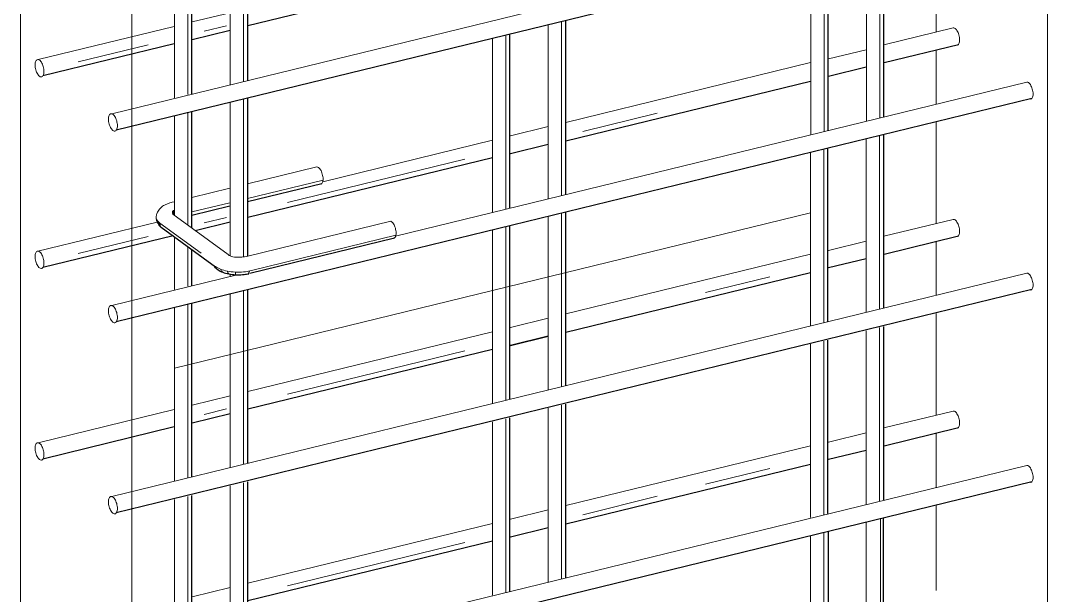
# Model space of a CAD drawing. Extents: x 166525 to 167198, y 178739 to 179747.
# Drawn here: x 166644.989 to 166648.232, y 179601.059 to 179602.874 of the extents above; entities that cross this region are included whole.
import ezdxf

# ---------------------------------------------------------------- set-up
doc = ezdxf.new("R2010")
doc.units = 0
doc.header["$MEASUREMENT"] = 0
doc.linetypes.add('HIDDEN', pattern=[9.525, 6.35, -3.175])
doc.layers.add('COLUMNS', color=1, linetype='CONTINUOUS')
doc.layers.add('WALLS', color=7, linetype='CONTINUOUS')
for name, color, linetype, lineweight in [('HBARS_BACK', 15, 'CONTINUOUS', 0), ('HBARS_FRNT', 3, 'CONTINUOUS', 0), ('UBARS', 1, 'CONTINUOUS', 0), ('VBARS', 6, 'CONTINUOUS', 0), ('WFRAME', 9, 'HIDDEN', 0)]:
    doc.layers.add(name, color=color, linetype=linetype, lineweight=lineweight)

msp = doc.modelspace()

# ---------------------------------------------------------------- linework, layer by layer
at = {"layer": 'COLUMNS'}
for p, q in [((166648.18289, 179603.23359), (166645.29112, 179602.52785)), ((166645.70509, 179603.23333), (166645.70509, 179602.68604)), ((166645.5295, 179602.64305), (166645.5295, 179603.19034)), ((166647.71457, 179603.11843), (166647.71457, 179602.56969)), ((166647.53899, 179602.52684), (166647.53899, 179603.07543)), ((166646.70983, 179602.87322), (166646.70983, 179602.32448)), ((166646.53424, 179602.28163), (166646.53424, 179602.83023)), ((166648.18289, 179602.62828), (166645.29112, 179601.92254)), ((166645.70533, 179602.62807), (166645.70533, 179602.12961)), ((166645.52974, 179602.2189), (166645.52974, 179602.58508)), ((166647.71409, 179602.51305), (166647.71409, 179601.96575)), ((166647.5385, 179601.92276), (166647.5385, 179602.47006)), ((166645.70581, 179602.30226), (166645.94058, 179602.35974)), ((166645.53023, 179602.25926), (166645.6493, 179602.28873)), ((166646.70983, 179602.26796), (166646.70983, 179601.72066)), ((166645.4326, 179602.22206), (166645.60461, 179602.09623)), ((166646.53424, 179601.67767), (166646.53424, 179602.22497)), ((166645.7133, 179602.07619), (166646.16978, 179602.18777)), ((166645.52974, 179602.03779), (166645.52974, 179602.14948)), ((166645.60159, 179602.09663), (166645.60751, 179602.09116)), ((166645.60751, 179602.09116), (166645.61307, 179602.08682)), ((166645.61307, 179602.08682), (166645.61597, 179602.08488)), ((166645.61597, 179602.08488), (166645.61935, 179602.08295)), ((166645.61935, 179602.08295), (166645.62321, 179602.08102)), ((166645.62321, 179602.08102), (166645.62732, 179602.07957)), ((166645.62732, 179602.07957), (166645.63167, 179602.07764)), ((166645.63167, 179602.07764), (166645.63625, 179602.07667)), ((166645.63625, 179602.07667), (166645.64109, 179602.07522)), ((166645.64109, 179602.07522), (166645.6464, 179602.07426)), ((166645.6464, 179602.07426), (166645.65147, 179602.07329)), ((166645.65147, 179602.07329), (166645.65703, 179602.07232)), ((166645.65703, 179602.07232), (166645.66258, 179602.07184)), ((166645.66258, 179602.07184), (166645.66814, 179602.07136)), ((166645.66814, 179602.07136), (166645.67393, 179602.07136)), ((166645.67393, 179602.07136), (166645.67973, 179602.07136)), ((166645.67973, 179602.07136), (166645.68432, 179602.07136)), ((166645.68432, 179602.07136), (166645.68939, 179602.07184)), ((166645.68939, 179602.07184), (166645.69446, 179602.07232)), ((166645.69446, 179602.07232), (166645.69929, 179602.07281)), ((166645.69929, 179602.07281), (166645.70195, 179602.07329)), ((166645.70195, 179602.07329), (166645.70726, 179602.07426)), ((166645.70726, 179602.07426), (166645.70992, 179602.07474)), ((166648.18289, 179602.02497), (166645.29112, 179601.31924)), ((166645.70533, 179602.02281), (166645.70533, 179601.47552)), ((166645.52974, 179601.43252), (166645.52974, 179601.97982)), ((166647.71385, 179601.90779), (166647.71385, 179601.36049)), ((166647.53826, 179601.3175), (166647.53826, 179601.8648)), ((166646.70959, 179601.6627), (166646.70959, 179601.1154)), ((166646.534, 179601.07241), (166646.534, 179601.61971)), ((166648.18289, 179601.4178), (166645.29112, 179600.71207)), ((166645.70509, 179601.41755), (166645.70509, 179600.87026)), ((166645.5295, 179600.82726), (166645.5295, 179601.37456)), ((166647.71409, 179600.75228), (166647.71409, 179601.30307)), ((166647.54019, 179600.70527), (166647.54019, 179601.26008))]:
    msp.add_line(p, q, dxfattribs=at)
at = {"layer": 'HBARS_BACK'}
for p, q in [((166645.53119, 179602.86984), (166645.65026, 179602.89882)), ((166645.04452, 179602.75101), (166645.47443, 179602.85583)), ((166645.63963, 179602.85774), (166645.56877, 179602.84045)), ((166647.93436, 179602.85117), (166647.71501, 179602.79781)), ((166647.93629, 179602.85117), (166647.93436, 179602.85117)), ((166647.93823, 179602.8502), (166647.93629, 179602.85117)), ((166647.94016, 179602.84924), (166647.93823, 179602.8502)), ((166647.94233, 179602.8473), (166647.94016, 179602.84924)), ((166647.94426, 179602.84537), (166647.94233, 179602.8473)), ((166647.9462, 179602.84247), (166647.94426, 179602.84537)), ((166647.94789, 179602.83958), (166647.9462, 179602.84247)), ((166647.94958, 179602.83619), (166647.94789, 179602.83958)), ((166647.95079, 179602.83281), (166647.94958, 179602.83619)), ((166647.95199, 179602.82895), (166647.95079, 179602.83281)), ((166647.95296, 179602.82508), (166647.95199, 179602.82895)), ((166647.95368, 179602.82074), (166647.95296, 179602.82508)), ((166647.95417, 179602.81687), (166647.95368, 179602.82074)), ((166645.39184, 179602.79727), (166645.17104, 179602.74338)), ((166647.94789, 179602.79658), (166647.94958, 179602.79755)), ((166647.94958, 179602.79755), (166647.95079, 179602.799)), ((166647.95079, 179602.799), (166647.95199, 179602.80141)), ((166647.95199, 179602.80141), (166647.95296, 179602.80383)), ((166647.95296, 179602.80383), (166647.95368, 179602.80673)), ((166647.95368, 179602.80673), (166647.95417, 179602.80963)), ((166647.95441, 179602.81349), (166647.95417, 179602.81687)), ((166647.95417, 179602.80963), (166647.95441, 179602.81349)), ((166647.65927, 179602.78209), (166647.54019, 179602.75311)), ((166645.0351, 179602.74086), (166645.03462, 179602.73748)), ((166645.03462, 179602.73748), (166645.03462, 179602.7341)), ((166645.03462, 179602.7341), (166645.03462, 179602.73024)), ((166645.03462, 179602.73024), (166645.0351, 179602.72637)), ((166645.03582, 179602.74376), (166645.0351, 179602.74086)), ((166645.0351, 179602.72637), (166645.03582, 179602.72251)), ((166645.03679, 179602.74618), (166645.03582, 179602.74376)), ((166645.03582, 179602.72251), (166645.03679, 179602.71864)), ((166645.038, 179602.74811), (166645.03679, 179602.74618)), ((166645.03945, 179602.74956), (166645.038, 179602.74811)), ((166645.0409, 179602.75052), (166645.03945, 179602.74956)), ((166645.04283, 179602.75101), (166645.0409, 179602.75052)), ((166645.04452, 179602.75101), (166645.04283, 179602.75101)), ((166645.04669, 179602.75052), (166645.04452, 179602.75101)), ((166645.04863, 179602.74908), (166645.04669, 179602.75052)), ((166645.05056, 179602.74763), (166645.04863, 179602.74908)), ((166645.05249, 179602.74521), (166645.05056, 179602.74763)), ((166645.05442, 179602.7428), (166645.05249, 179602.74521)), ((166645.05611, 179602.73941), (166645.05442, 179602.7428)), ((166645.0578, 179602.73603), (166645.05611, 179602.73941)), ((166645.05925, 179602.73265), (166645.0578, 179602.73603)), ((166645.06046, 179602.72879), (166645.05925, 179602.73265)), ((166645.06143, 179602.72492), (166645.06046, 179602.72879)), ((166645.06215, 179602.72106), (166645.06143, 179602.72492)), ((166645.06239, 179602.71719), (166645.06215, 179602.72106)), ((166646.71128, 179602.55264), (166647.48392, 179602.74152)), ((166645.03679, 179602.71864), (166645.038, 179602.71478)), ((166645.038, 179602.71478), (166645.03945, 179602.71091)), ((166645.03945, 179602.71091), (166645.0409, 179602.70802)), ((166645.0409, 179602.70802), (166645.04283, 179602.70464)), ((166645.04283, 179602.70464), (166645.04452, 179602.70222)), ((166645.04452, 179602.70222), (166645.04669, 179602.6998)), ((166645.04669, 179602.6998), (166645.04863, 179602.69836)), ((166645.04863, 179602.69836), (166645.05056, 179602.69691)), ((166645.05056, 179602.69691), (166645.05442, 179602.69642)), ((166645.05442, 179602.69642), (166645.05611, 179602.69642)), ((166645.05611, 179602.69642), (166645.0578, 179602.69787)), ((166645.0578, 179602.69787), (166645.05925, 179602.69932)), ((166645.05925, 179602.69932), (166645.06046, 179602.70125)), ((166645.06046, 179602.70125), (166645.06143, 179602.70367)), ((166645.06143, 179602.70367), (166645.06215, 179602.70657)), ((166645.06215, 179602.70657), (166645.06239, 179602.70995)), ((166645.06263, 179602.71333), (166645.06239, 179602.71719)), ((166645.06239, 179602.70995), (166645.06263, 179602.71333)), ((166646.99927, 179602.5818), (166646.76462, 179602.52378)), ((166646.53569, 179602.50997), (166646.65476, 179602.53943)), ((166646.47893, 179602.49596), (166645.94299, 179602.36505)), ((166646.3918, 179602.43605), (166645.83166, 179602.29934)), ((166645.47492, 179601.77671), (166647.48368, 179602.26694)), ((166645.42009, 179602.23753), (166645.03956, 179602.14453)), ((166645.63963, 179602.25243), (166645.56877, 179602.23514)), ((166647.93436, 179602.24639), (166647.71501, 179602.19303)), ((166647.93629, 179602.24639), (166647.93436, 179602.24639)), ((166647.93823, 179602.24543), (166647.93629, 179602.24639)), ((166647.94016, 179602.24446), (166647.93823, 179602.24543)), ((166647.94233, 179602.24253), (166647.94016, 179602.24446)), ((166647.94426, 179602.24059), (166647.94233, 179602.24253)), ((166647.9462, 179602.2377), (166647.94426, 179602.24059)), ((166647.94789, 179602.2348), (166647.9462, 179602.2377)), ((166647.94958, 179602.23142), (166647.94789, 179602.2348)), ((166647.95079, 179602.22804), (166647.94958, 179602.23142)), ((166647.95199, 179602.22417), (166647.95079, 179602.22804)), ((166647.95296, 179602.22031), (166647.95199, 179602.22417)), ((166647.95368, 179602.21596), (166647.95296, 179602.22031)), ((166647.95296, 179602.19905), (166647.95368, 179602.20195)), ((166647.95417, 179602.21209), (166647.95368, 179602.21596)), ((166647.95368, 179602.20195), (166647.95417, 179602.20485)), ((166647.95441, 179602.20871), (166647.95417, 179602.21209)), ((166647.95417, 179602.20485), (166647.95441, 179602.20871)), ((166645.39184, 179602.19217), (166645.17104, 179602.13828)), ((166647.65927, 179602.17732), (166647.54019, 179602.14833)), ((166647.94789, 179602.19181), (166647.94958, 179602.19277)), ((166647.94958, 179602.19277), (166647.95079, 179602.19422)), ((166647.95079, 179602.19422), (166647.95199, 179602.19664)), ((166647.95199, 179602.19664), (166647.95296, 179602.19905)), ((166645.03582, 179602.13867), (166645.0351, 179602.13577)), ((166645.03679, 179602.14108), (166645.03582, 179602.13867)), ((166645.038, 179602.14301), (166645.03679, 179602.14108)), ((166645.03945, 179602.14446), (166645.038, 179602.14301)), ((166645.0409, 179602.14543), (166645.03945, 179602.14446)), ((166645.04283, 179602.14591), (166645.0409, 179602.14543)), ((166645.04452, 179602.14591), (166645.04283, 179602.14591)), ((166645.04669, 179602.14543), (166645.04452, 179602.14591)), ((166645.04863, 179602.14398), (166645.04669, 179602.14543)), ((166645.05056, 179602.14253), (166645.04863, 179602.14398)), ((166645.05249, 179602.14011), (166645.05056, 179602.14253)), ((166645.05442, 179602.1377), (166645.05249, 179602.14011)), ((166645.05611, 179602.13432), (166645.05442, 179602.1377)), ((166646.71128, 179601.94787), (166647.48392, 179602.13675)), ((166645.0351, 179602.13577), (166645.03462, 179602.13239)), ((166645.03462, 179602.13239), (166645.03462, 179602.129)), ((166645.03462, 179602.129), (166645.03462, 179602.12514)), ((166645.03462, 179602.12514), (166645.0351, 179602.12128)), ((166645.0351, 179602.12128), (166645.03582, 179602.11741)), ((166645.03582, 179602.11741), (166645.03679, 179602.11355)), ((166645.03679, 179602.11355), (166645.038, 179602.10968)), ((166645.038, 179602.10968), (166645.03945, 179602.10582)), ((166645.03945, 179602.10582), (166645.0409, 179602.10292)), ((166645.0578, 179602.13094), (166645.05611, 179602.13432)), ((166645.05925, 179602.12755), (166645.0578, 179602.13094)), ((166645.06046, 179602.12369), (166645.05925, 179602.12755)), ((166645.06143, 179602.11983), (166645.06046, 179602.12369)), ((166645.06215, 179602.11596), (166645.06143, 179602.11983)), ((166645.06239, 179602.1121), (166645.06215, 179602.11596)), ((166645.06215, 179602.10147), (166645.06239, 179602.10485)), ((166645.06263, 179602.10823), (166645.06239, 179602.1121)), ((166645.06239, 179602.10485), (166645.06263, 179602.10823)), ((166647.53995, 179602.09385), (166647.65927, 179602.12321)), ((166645.0409, 179602.10292), (166645.04283, 179602.09954)), ((166645.04283, 179602.09954), (166645.04452, 179602.09712)), ((166645.04452, 179602.09712), (166645.04669, 179602.09471)), ((166645.04669, 179602.09471), (166645.04863, 179602.09326)), ((166645.04863, 179602.09326), (166645.05056, 179602.09181)), ((166645.05056, 179602.09181), (166645.05442, 179602.09133)), ((166645.05442, 179602.09133), (166645.05611, 179602.09133)), ((166645.05611, 179602.09133), (166645.0578, 179602.09278)), ((166645.0578, 179602.09278), (166645.05925, 179602.09422)), ((166645.05925, 179602.09422), (166645.06046, 179602.09616)), ((166645.06046, 179602.09616), (166645.06143, 179602.09857)), ((166645.06143, 179602.09857), (166645.06215, 179602.10147)), ((166647.35527, 179602.06504), (166647.15229, 179602.01485)), ((166646.53569, 179601.90519), (166646.65476, 179601.93465)), ((166645.70702, 179601.70279), (166646.47893, 179601.89118)), ((166646.53569, 179601.84722), (166646.65476, 179601.87669)), ((166646.3918, 179601.83127), (166645.83166, 179601.69456)), ((166645.53119, 179601.6598), (166645.65026, 179601.68878)), ((166645.04452, 179601.54097), (166645.47443, 179601.64579)), ((166645.63963, 179601.6477), (166645.56877, 179601.63041)), ((166647.93436, 179601.64113), (166647.71501, 179601.58777)), ((166647.93629, 179601.64113), (166647.93436, 179601.64113)), ((166647.93823, 179601.64016), (166647.93629, 179601.64113)), ((166647.94016, 179601.6392), (166647.93823, 179601.64016)), ((166647.94233, 179601.63727), (166647.94016, 179601.6392)), ((166647.94426, 179601.63533), (166647.94233, 179601.63727)), ((166647.9462, 179601.63244), (166647.94426, 179601.63533)), ((166647.94789, 179601.62954), (166647.9462, 179601.63244)), ((166647.94958, 179601.62616), (166647.94789, 179601.62954)), ((166647.95079, 179601.62277), (166647.94958, 179601.62616)), ((166647.95199, 179601.61891), (166647.95079, 179601.62277)), ((166647.95296, 179601.61505), (166647.95199, 179601.61891)), ((166647.94789, 179601.58655), (166647.94958, 179601.58751)), ((166647.94958, 179601.58751), (166647.95079, 179601.58896)), ((166647.95079, 179601.58896), (166647.95199, 179601.59138)), ((166647.95199, 179601.59138), (166647.95296, 179601.59379)), ((166647.95368, 179601.6107), (166647.95296, 179601.61505)), ((166647.95296, 179601.59379), (166647.95368, 179601.59669)), ((166647.95417, 179601.60683), (166647.95368, 179601.6107)), ((166647.95368, 179601.59669), (166647.95417, 179601.59959)), ((166647.95441, 179601.60345), (166647.95417, 179601.60683)), ((166647.95417, 179601.59959), (166647.95441, 179601.60345)), ((166647.65927, 179601.57205), (166647.54019, 179601.54307)), ((166645.0351, 179601.53083), (166645.03462, 179601.52744)), ((166645.03462, 179601.52744), (166645.03462, 179601.52406)), ((166645.03462, 179601.52406), (166645.03462, 179601.5202)), ((166645.03462, 179601.5202), (166645.0351, 179601.51633)), ((166645.03582, 179601.53372), (166645.0351, 179601.53083)), ((166645.03679, 179601.53614), (166645.03582, 179601.53372)), ((166645.038, 179601.53807), (166645.03679, 179601.53614)), ((166645.03945, 179601.53952), (166645.038, 179601.53807)), ((166645.0409, 179601.54049), (166645.03945, 179601.53952)), ((166645.04283, 179601.54097), (166645.0409, 179601.54049)), ((166645.04452, 179601.54097), (166645.04283, 179601.54097)), ((166645.04669, 179601.54049), (166645.04452, 179601.54097)), ((166645.04863, 179601.53904), (166645.04669, 179601.54049)), ((166645.05056, 179601.53759), (166645.04863, 179601.53904)), ((166645.05249, 179601.53517), (166645.05056, 179601.53759)), ((166645.05442, 179601.53276), (166645.05249, 179601.53517)), ((166645.05611, 179601.52938), (166645.05442, 179601.53276)), ((166645.0578, 179601.52599), (166645.05611, 179601.52938)), ((166645.05925, 179601.52261), (166645.0578, 179601.52599)), ((166645.06046, 179601.51875), (166645.05925, 179601.52261)), ((166646.71128, 179601.34261), (166647.48392, 179601.53148)), ((166645.0351, 179601.51633), (166645.03582, 179601.51247)), ((166645.03582, 179601.51247), (166645.03679, 179601.50861)), ((166645.03679, 179601.50861), (166645.038, 179601.50474)), ((166645.038, 179601.50474), (166645.03945, 179601.50088)), ((166645.03945, 179601.50088), (166645.0409, 179601.49798)), ((166645.0409, 179601.49798), (166645.04283, 179601.4946)), ((166645.04283, 179601.4946), (166645.04452, 179601.49218)), ((166645.04452, 179601.49218), (166645.04669, 179601.48977)), ((166645.04669, 179601.48977), (166645.04863, 179601.48832)), ((166645.04863, 179601.48832), (166645.05056, 179601.48687)), ((166645.05611, 179601.48638), (166645.0578, 179601.48783)), ((166645.0578, 179601.48783), (166645.05925, 179601.48928)), ((166645.05925, 179601.48928), (166645.06046, 179601.49122)), ((166645.06143, 179601.51488), (166645.06046, 179601.51875)), ((166645.06046, 179601.49122), (166645.06143, 179601.49363)), ((166645.06215, 179601.51102), (166645.06143, 179601.51488)), ((166645.06143, 179601.49363), (166645.06215, 179601.49653)), ((166645.06239, 179601.50716), (166645.06215, 179601.51102)), ((166645.06215, 179601.49653), (166645.06239, 179601.49991)), ((166645.06263, 179601.50329), (166645.06239, 179601.50716)), ((166645.06239, 179601.49991), (166645.06263, 179601.50329)), ((166645.05056, 179601.48687), (166645.05442, 179601.48638)), ((166645.05442, 179601.48638), (166645.05611, 179601.48638)), ((166647.35527, 179601.45978), (166647.15229, 179601.40959)), ((166646.99927, 179601.37176), (166646.76462, 179601.31375)), ((166646.53569, 179601.29993), (166646.65476, 179601.32939)), ((166645.70702, 179601.09753), (166646.47893, 179601.28592)), ((166646.3918, 179601.22601), (166645.83166, 179601.0893)), ((166645.53119, 179601.05454), (166645.65026, 179601.08352))]:
    msp.add_line(p, q, dxfattribs=at)
at = {"layer": 'HBARS_FRNT'}
for p, q in [((166645.27662, 179602.58002), (166648.16642, 179603.28527)), ((166646.17341, 179602.19357), (166648.16642, 179602.67996)), ((166648.16642, 179602.67996), (166648.1684, 179602.67996)), ((166648.1684, 179602.67996), (166648.17033, 179602.67948)), ((166648.17033, 179602.67948), (166648.17226, 179602.67803)), ((166648.17226, 179602.67803), (166648.1742, 179602.67658)), ((166648.1742, 179602.67658), (166648.17613, 179602.67417)), ((166648.17613, 179602.67417), (166648.17806, 179602.67175)), ((166648.17806, 179602.67175), (166648.17975, 179602.66837)), ((166648.17975, 179602.66837), (166648.18144, 179602.66499)), ((166648.18144, 179602.66499), (166648.18289, 179602.66161)), ((166648.18289, 179602.66161), (166648.1841, 179602.65774)), ((166648.1841, 179602.65774), (166648.18506, 179602.65388)), ((166648.18144, 179602.62683), (166648.17975, 179602.62586)), ((166648.18289, 179602.62828), (166648.18144, 179602.62683)), ((166648.1841, 179602.63021), (166648.18289, 179602.62828)), ((166648.18506, 179602.63262), (166648.1841, 179602.63021)), ((166648.18506, 179602.65388), (166648.18579, 179602.65001)), ((166648.18579, 179602.63552), (166648.18506, 179602.63262)), ((166648.18579, 179602.65001), (166648.18627, 179602.64615)), ((166648.18627, 179602.6389), (166648.18579, 179602.63552)), ((166648.18627, 179602.64615), (166648.18627, 179602.64229)), ((166648.18627, 179602.64229), (166648.18627, 179602.6389)), ((166645.26648, 179602.56263), (166645.26672, 179602.56601)), ((166645.26672, 179602.55877), (166645.26648, 179602.56263)), ((166645.26672, 179602.56601), (166645.26696, 179602.56939)), ((166645.26696, 179602.5549), (166645.26672, 179602.55877)), ((166645.26696, 179602.56939), (166645.26769, 179602.57229)), ((166645.26769, 179602.57229), (166645.26865, 179602.57471)), ((166645.26865, 179602.57471), (166645.26986, 179602.57712)), ((166645.26986, 179602.57712), (166645.27131, 179602.57857)), ((166645.27131, 179602.57857), (166645.273, 179602.57954)), ((166645.273, 179602.57954), (166645.27469, 179602.58002)), ((166645.27469, 179602.58002), (166645.27662, 179602.58002)), ((166645.27662, 179602.58002), (166645.27856, 179602.57905)), ((166645.27856, 179602.57905), (166645.28049, 179602.57809)), ((166645.28049, 179602.57809), (166645.28266, 179602.57616)), ((166645.28266, 179602.57616), (166645.28459, 179602.57422)), ((166645.28459, 179602.57422), (166645.28629, 179602.57133)), ((166645.28629, 179602.57133), (166645.28822, 179602.56843)), ((166645.28822, 179602.56843), (166645.28967, 179602.56505)), ((166645.28967, 179602.56505), (166645.29112, 179602.56118)), ((166645.29112, 179602.56118), (166645.29232, 179602.5578)), ((166645.29232, 179602.5578), (166645.29329, 179602.55345)), ((166645.26769, 179602.55104), (166645.26696, 179602.5549)), ((166645.26865, 179602.54717), (166645.26769, 179602.55104)), ((166645.26986, 179602.54331), (166645.26865, 179602.54717)), ((166645.27131, 179602.53993), (166645.26986, 179602.54331)), ((166645.273, 179602.53655), (166645.27131, 179602.53993)), ((166645.27469, 179602.53365), (166645.273, 179602.53655)), ((166645.27662, 179602.53075), (166645.27469, 179602.53365)), ((166645.27856, 179602.52882), (166645.27662, 179602.53075)), ((166645.28049, 179602.52688), (166645.27856, 179602.52882)), ((166645.28266, 179602.52592), (166645.28049, 179602.52688)), ((166645.28459, 179602.52495), (166645.28266, 179602.52592)), ((166645.28822, 179602.52544), (166645.28629, 179602.52495)), ((166645.28967, 179602.5264), (166645.28822, 179602.52544)), ((166645.29112, 179602.52785), (166645.28967, 179602.5264)), ((166645.29232, 179602.52978), (166645.29112, 179602.52785)), ((166645.29329, 179602.53268), (166645.29232, 179602.52978)), ((166645.29329, 179602.55345), (166645.29401, 179602.54959)), ((166645.29401, 179602.53558), (166645.29329, 179602.53268)), ((166645.29401, 179602.54959), (166645.2945, 179602.54572)), ((166645.2945, 179602.53848), (166645.29401, 179602.53558)), ((166645.2945, 179602.54572), (166645.2945, 179602.54234)), ((166645.2945, 179602.54234), (166645.2945, 179602.53848)), ((166645.28629, 179602.52495), (166645.28459, 179602.52495)), ((166645.27662, 179601.37141), (166648.16642, 179602.07666)), ((166648.16642, 179602.07666), (166648.1684, 179602.07666)), ((166648.1684, 179602.07666), (166648.17033, 179602.07618)), ((166648.17033, 179602.07618), (166648.17226, 179602.07473)), ((166648.17226, 179602.07473), (166648.1742, 179602.07328)), ((166648.1742, 179602.07328), (166648.17613, 179602.07086)), ((166648.17613, 179602.07086), (166648.17806, 179602.06845)), ((166648.17806, 179602.06845), (166648.17975, 179602.06507)), ((166648.17975, 179602.06507), (166648.18144, 179602.06169)), ((166648.18144, 179602.06169), (166648.18289, 179602.0583)), ((166648.18289, 179602.0583), (166648.1841, 179602.05444)), ((166648.1841, 179602.05444), (166648.18506, 179602.05057)), ((166648.18506, 179602.05057), (166648.18579, 179602.04671)), ((166648.18579, 179602.04671), (166648.18627, 179602.04285)), ((166648.18627, 179602.04285), (166648.18627, 179602.03898)), ((166648.18627, 179602.03898), (166648.18627, 179602.0356)), ((166648.18144, 179602.02352), (166648.17975, 179602.02256)), ((166648.18289, 179602.02497), (166648.18144, 179602.02352)), ((166648.1841, 179602.02691), (166648.18289, 179602.02497)), ((166648.18506, 179602.02932), (166648.1841, 179602.02691)), ((166648.18579, 179602.03222), (166648.18506, 179602.02932)), ((166648.18627, 179602.0356), (166648.18579, 179602.03222)), ((166645.27131, 179601.97326), (166645.273, 179601.97423)), ((166645.273, 179601.97423), (166645.27469, 179601.97471)), ((166645.27469, 179601.97471), (166645.27662, 179601.97471)), ((166645.27662, 179601.97471), (166645.27856, 179601.97375)), ((166645.26648, 179601.95732), (166645.26672, 179601.9607)), ((166645.26672, 179601.95346), (166645.26648, 179601.95732)), ((166645.26672, 179601.9607), (166645.26696, 179601.96408)), ((166645.26696, 179601.94959), (166645.26672, 179601.95346)), ((166645.26696, 179601.96408), (166645.26769, 179601.96698)), ((166645.26769, 179601.94573), (166645.26696, 179601.94959)), ((166645.26769, 179601.96698), (166645.26865, 179601.9694)), ((166645.26865, 179601.94186), (166645.26769, 179601.94573)), ((166645.26865, 179601.9694), (166645.26986, 179601.97181)), ((166645.26986, 179601.938), (166645.26865, 179601.94186)), ((166645.26986, 179601.97181), (166645.27131, 179601.97326)), ((166645.27856, 179601.97375), (166645.28049, 179601.97278)), ((166645.28049, 179601.97278), (166645.28266, 179601.97085)), ((166645.28266, 179601.97085), (166645.28459, 179601.96891)), ((166645.28459, 179601.96891), (166645.28629, 179601.96602)), ((166645.28629, 179601.96602), (166645.28822, 179601.96312)), ((166645.28822, 179601.96312), (166645.28967, 179601.95974)), ((166645.28967, 179601.95974), (166645.29112, 179601.95587)), ((166645.29112, 179601.95587), (166645.29232, 179601.95249)), ((166645.29232, 179601.95249), (166645.29329, 179601.94814)), ((166645.29329, 179601.94814), (166645.29401, 179601.94428)), ((166645.29401, 179601.94428), (166645.2945, 179601.94041)), ((166645.27131, 179601.93462), (166645.26986, 179601.938)), ((166645.273, 179601.93124), (166645.27131, 179601.93462)), ((166645.27469, 179601.92834), (166645.273, 179601.93124)), ((166645.27662, 179601.92544), (166645.27469, 179601.92834)), ((166645.27856, 179601.92351), (166645.27662, 179601.92544)), ((166645.28049, 179601.92158), (166645.27856, 179601.92351)), ((166645.28266, 179601.92061), (166645.28049, 179601.92158)), ((166645.28459, 179601.91964), (166645.28266, 179601.92061)), ((166645.28629, 179601.91964), (166645.28459, 179601.91964)), ((166645.28822, 179601.92013), (166645.28629, 179601.91964)), ((166645.28967, 179601.92109), (166645.28822, 179601.92013)), ((166645.29112, 179601.92254), (166645.28967, 179601.92109)), ((166645.29232, 179601.92447), (166645.29112, 179601.92254)), ((166645.29329, 179601.92737), (166645.29232, 179601.92447)), ((166645.29401, 179601.93027), (166645.29329, 179601.92737)), ((166645.2945, 179601.93317), (166645.29401, 179601.93027)), ((166645.2945, 179601.94041), (166645.2945, 179601.93703)), ((166645.2945, 179601.93703), (166645.2945, 179601.93317)), ((166645.27662, 179600.76424), (166648.16642, 179601.46949)), ((166648.16642, 179601.46949), (166648.1684, 179601.46949)), ((166648.1684, 179601.46949), (166648.17033, 179601.46901)), ((166648.17033, 179601.46901), (166648.17226, 179601.46756)), ((166648.17226, 179601.46756), (166648.1742, 179601.46611)), ((166648.1742, 179601.46611), (166648.17613, 179601.46369)), ((166648.17613, 179601.46369), (166648.17806, 179601.46128)), ((166648.17806, 179601.46128), (166648.17975, 179601.4579)), ((166648.17975, 179601.4579), (166648.18144, 179601.45452)), ((166648.18144, 179601.45452), (166648.18289, 179601.45113)), ((166648.18289, 179601.45113), (166648.1841, 179601.44727)), ((166648.1841, 179601.44727), (166648.18506, 179601.4434)), ((166648.18506, 179601.4434), (166648.18579, 179601.43954)), ((166648.18579, 179601.42505), (166648.18506, 179601.42215)), ((166648.18579, 179601.43954), (166648.18627, 179601.43568)), ((166648.18627, 179601.42843), (166648.18579, 179601.42505)), ((166648.18627, 179601.43568), (166648.18627, 179601.43181)), ((166648.18627, 179601.43181), (166648.18627, 179601.42843)), ((166648.18144, 179601.41635), (166648.17975, 179601.41539)), ((166648.18289, 179601.4178), (166648.18144, 179601.41635)), ((166648.1841, 179601.41974), (166648.18289, 179601.4178)), ((166648.18506, 179601.42215), (166648.1841, 179601.41974)), ((166645.26672, 179601.3574), (166645.26696, 179601.36078)), ((166645.26696, 179601.36078), (166645.26769, 179601.36368)), ((166645.26769, 179601.36368), (166645.26865, 179601.36609)), ((166645.26865, 179601.36609), (166645.26986, 179601.36851)), ((166645.26986, 179601.36851), (166645.27131, 179601.36996)), ((166645.27131, 179601.36996), (166645.273, 179601.37092)), ((166645.273, 179601.37092), (166645.27469, 179601.37141)), ((166645.27469, 179601.37141), (166645.27662, 179601.37141)), ((166645.27662, 179601.37141), (166645.27856, 179601.37044)), ((166645.27856, 179601.37044), (166645.28049, 179601.36948)), ((166645.28049, 179601.36948), (166645.28266, 179601.36754)), ((166645.28266, 179601.36754), (166645.28459, 179601.36561)), ((166645.28459, 179601.36561), (166645.28629, 179601.36271)), ((166645.28629, 179601.36271), (166645.28822, 179601.35981)), ((166645.28822, 179601.35981), (166645.28967, 179601.35643)), ((166645.26648, 179601.35402), (166645.26672, 179601.3574)), ((166645.26672, 179601.35015), (166645.26648, 179601.35402)), ((166645.26696, 179601.34629), (166645.26672, 179601.35015)), ((166645.26769, 179601.34242), (166645.26696, 179601.34629)), ((166645.26865, 179601.33856), (166645.26769, 179601.34242)), ((166645.26986, 179601.3347), (166645.26865, 179601.33856)), ((166645.27131, 179601.33131), (166645.26986, 179601.3347)), ((166645.273, 179601.32793), (166645.27131, 179601.33131)), ((166645.27469, 179601.32503), (166645.273, 179601.32793)), ((166645.28967, 179601.35643), (166645.29112, 179601.35257)), ((166645.29112, 179601.35257), (166645.29232, 179601.34919)), ((166645.29232, 179601.34919), (166645.29329, 179601.34484)), ((166645.29329, 179601.34484), (166645.29401, 179601.34098)), ((166645.29401, 179601.32697), (166645.29329, 179601.32407)), ((166645.29401, 179601.34098), (166645.2945, 179601.33711)), ((166645.2945, 179601.32987), (166645.29401, 179601.32697)), ((166645.2945, 179601.33711), (166645.2945, 179601.33373)), ((166645.2945, 179601.33373), (166645.2945, 179601.32987)), ((166645.27662, 179601.32214), (166645.27469, 179601.32503)), ((166645.27856, 179601.3202), (166645.27662, 179601.32214)), ((166645.28049, 179601.31827), (166645.27856, 179601.3202)), ((166645.28266, 179601.31731), (166645.28049, 179601.31827)), ((166645.28459, 179601.31634), (166645.28266, 179601.31731)), ((166645.28629, 179601.31634), (166645.28459, 179601.31634)), ((166645.28822, 179601.31682), (166645.28629, 179601.31634)), ((166645.28967, 179601.31779), (166645.28822, 179601.31682)), ((166645.29112, 179601.31924), (166645.28967, 179601.31779)), ((166645.29232, 179601.32117), (166645.29112, 179601.31924)), ((166645.29329, 179601.32407), (166645.29232, 179601.32117))]:
    msp.add_line(p, q, dxfattribs=at)
at = {"layer": 'HBARS_FRNT', "flags": 128}
msp.add_lwpolyline([(166645.27662, 179601.97471), (166645.67264, 179602.07136)], dxfattribs=at)
at = {"layer": 'UBARS'}
for p, q in [((166645.92415, 179602.41191), (166645.70581, 179602.35829)), ((166645.92608, 179602.41142), (166645.92415, 179602.41191)), ((166645.92802, 179602.41094), (166645.92608, 179602.41142)), ((166645.92995, 179602.40998), (166645.92802, 179602.41094)), ((166645.93188, 179602.40804), (166645.92995, 179602.40998)), ((166645.93381, 179602.40563), (166645.93188, 179602.40804)), ((166645.93575, 179602.40321), (166645.93381, 179602.40563)), ((166645.93768, 179602.40031), (166645.93575, 179602.40321)), ((166645.93913, 179602.39693), (166645.93768, 179602.40031)), ((166645.94058, 179602.39307), (166645.93913, 179602.39693)), ((166645.70581, 179602.3124), (166645.94396, 179602.37037)), ((166645.94178, 179602.3892), (166645.94058, 179602.39307)), ((166645.94275, 179602.38534), (166645.94178, 179602.3892)), ((166645.94178, 179602.36167), (166645.94275, 179602.36409)), ((166645.94347, 179602.38148), (166645.94275, 179602.38534)), ((166645.94275, 179602.36409), (166645.94347, 179602.36698)), ((166645.94396, 179602.37761), (166645.94347, 179602.38148)), ((166645.94347, 179602.36698), (166645.94396, 179602.37037)), ((166645.94396, 179602.37375), (166645.94396, 179602.37761)), ((166645.94396, 179602.37037), (166645.94396, 179602.37375)), ((166645.53023, 179602.31578), (166645.6493, 179602.34476)), ((166645.93768, 179602.35732), (166645.93913, 179602.35829)), ((166645.93913, 179602.35829), (166645.94058, 179602.35974)), ((166645.94058, 179602.35974), (166645.94178, 179602.36167)), ((166645.46018, 179602.29839), (166645.45559, 179602.29694)), ((166645.46433, 179602.29963), (166645.46018, 179602.29839)), ((166645.46743, 179602.30032), (166645.46433, 179602.29963)), ((166645.47371, 179602.30183), (166645.46743, 179602.30032)), ((166645.53023, 179602.26989), (166645.6493, 179602.29887)), ((166645.41985, 179602.26651), (166645.41912, 179602.26361)), ((166645.4213, 179602.26892), (166645.41985, 179602.26651)), ((166645.42516, 179602.27569), (166645.4213, 179602.26892)), ((166645.42709, 179602.2781), (166645.42516, 179602.27569)), ((166645.42927, 179602.281), (166645.42709, 179602.2781)), ((166645.43192, 179602.28293), (166645.42927, 179602.281)), ((166645.43748, 179602.28776), (166645.43192, 179602.28293)), ((166645.44038, 179602.2897), (166645.43748, 179602.28776)), ((166645.44376, 179602.29163), (166645.44038, 179602.2897)), ((166645.44738, 179602.29356), (166645.44376, 179602.29163)), ((166645.45559, 179602.29694), (166645.44738, 179602.29356)), ((166645.46815, 179602.26748), (166645.46839, 179602.26892)), ((166645.47154, 179602.26149), (166645.46815, 179602.26748)), ((166645.46815, 179602.26651), (166645.46815, 179602.26748)), ((166645.46839, 179602.26554), (166645.46815, 179602.26651)), ((166645.46839, 179602.26892), (166645.46864, 179602.26989)), ((166645.46864, 179602.26989), (166645.46912, 179602.27086)), ((166645.46912, 179602.27086), (166645.46992, 179602.27204)), ((166645.46992, 179602.27204), (166645.47105, 179602.27327)), ((166645.47371, 179602.26458), (166645.46992, 179602.27204)), ((166645.47105, 179602.27327), (166645.47226, 179602.27424)), ((166645.47226, 179602.27424), (166645.47371, 179602.2754)), ((166645.47371, 179602.2711), (166645.47226, 179602.27424)), ((166645.41864, 179602.2612), (166645.41719, 179602.25298)), ((166645.41719, 179602.25298), (166645.41743, 179602.25057)), ((166645.41743, 179602.25057), (166645.41864, 179602.24236)), ((166645.41912, 179602.26361), (166645.41864, 179602.2612)), ((166645.41864, 179602.24236), (166645.41937, 179602.23994)), ((166645.42057, 179602.23704), (166645.41912, 179602.24477)), ((166645.41937, 179602.23994), (166645.42057, 179602.23704)), ((166645.42057, 179602.23704), (166645.42202, 179602.23415)), ((166645.42081, 179602.24187), (166645.42202, 179602.23415)), ((166645.42202, 179602.23415), (166645.42444, 179602.23028)), ((166645.4242, 179602.23173), (166645.42299, 179602.23946)), ((166645.42565, 179602.23704), (166645.42685, 179602.22931)), ((166645.42878, 179602.23463), (166645.55894, 179602.13959)), ((166645.46888, 179602.26458), (166645.46839, 179602.26554)), ((166645.4696, 179602.26313), (166645.46888, 179602.26458)), ((166645.46997, 179602.26263), (166645.4696, 179602.26313)), ((166645.64422, 179602.13512), (166645.46997, 179602.26263)), ((166646.15867, 179602.24042), (166645.70219, 179602.12884)), ((166646.1606, 179602.23898), (166646.15867, 179602.24042)), ((166646.16278, 179602.23753), (166646.1606, 179602.23898)), ((166646.16471, 179602.23511), (166646.16278, 179602.23753)), ((166646.1664, 179602.2327), (166646.16471, 179602.23511)), ((166645.42806, 179602.22545), (166645.4242, 179602.23173)), ((166645.42444, 179602.23028), (166645.42589, 179602.22787)), ((166645.42589, 179602.22787), (166645.42806, 179602.22545)), ((166645.42685, 179602.22931), (166645.43048, 179602.22304)), ((166645.42806, 179602.22545), (166645.43048, 179602.22304)), ((166645.43048, 179602.22304), (166645.43434, 179602.21965)), ((166646.16833, 179602.22931), (166646.1664, 179602.2327)), ((166646.16978, 179602.22593), (166646.16833, 179602.22931)), ((166646.17123, 179602.22255), (166646.16978, 179602.22593)), ((166646.17244, 179602.21869), (166646.17123, 179602.22255)), ((166646.17341, 179602.21482), (166646.17244, 179602.21869)), ((166646.17413, 179602.21096), (166646.17341, 179602.21482)), ((166646.17461, 179602.20709), (166646.17413, 179602.21096)), ((166646.17461, 179602.20323), (166646.17461, 179602.20709)), ((166646.17461, 179602.19985), (166646.17461, 179602.20323)), ((166646.1664, 179602.18632), (166646.16833, 179602.18681)), ((166646.16833, 179602.18681), (166646.16978, 179602.18777)), ((166646.16978, 179602.18777), (166646.17123, 179602.18922)), ((166646.17123, 179602.18922), (166646.17244, 179602.19115)), ((166646.17244, 179602.19115), (166646.17341, 179602.19357)), ((166646.17341, 179602.19357), (166646.17413, 179602.19647)), ((166646.17413, 179602.19647), (166646.17461, 179602.19985)), ((166645.64736, 179602.1327), (166645.64422, 179602.13512)), ((166645.67852, 179602.12691), (166645.67103, 179602.12691)), ((166645.68118, 179602.12691), (166645.67852, 179602.12691)), ((166645.68746, 179602.12739), (166645.68118, 179602.12691)), ((166645.69036, 179602.12767), (166645.68746, 179602.12739)), ((166645.69325, 179602.12794), (166645.69036, 179602.12767)), ((166645.69639, 179602.12832), (166645.69325, 179602.12794)), ((166645.70219, 179602.12884), (166645.69639, 179602.12832)), ((166645.60413, 179602.09744), (166645.60751, 179602.09116)), ((166645.62031, 179602.08875), (166645.62297, 179602.08295)), ((166645.62297, 179602.08295), (166645.62732, 179602.07957)), ((166645.64374, 179602.07715), (166645.64205, 179602.08295)), ((166645.6464, 179602.07426), (166645.64374, 179602.07715)), ((166645.66717, 179602.08005), (166645.66765, 179602.07474)), ((166645.66814, 179602.07136), (166645.66765, 179602.07474))]:
    msp.add_line(p, q, dxfattribs=at)
at = {"layer": 'UBARS', "flags": 128}
for points in [[(166645.47317, 179602.26029), (166645.4725, 179602.26265), (166645.46864, 179602.26989)], [(166645.43337, 179602.22062), (166645.42999, 179602.2269), (166645.42878, 179602.23463), (166645.42565, 179602.23704), (166645.42299, 179602.23946), (166645.42081, 179602.24187), (166645.41912, 179602.24477), (166645.41792, 179602.24767)], [(166645.42202, 179602.23415), (166645.4242, 179602.23173), (166645.42685, 179602.22931), (166645.42999, 179602.2269)], [(166645.47371, 179602.26458), (166645.47298, 179602.26361), (166645.4725, 179602.26265), (166645.47226, 179602.26168), (166645.47258, 179602.26073)], [(166645.71161, 179602.08295), (166645.70992, 179602.07764), (166645.70726, 179602.07426)]]:
    msp.add_lwpolyline(points, dxfattribs=at)
msp.add_lwpolyline([(166646.17413, 179602.19647), (166645.71765, 179602.08488, -0.0530506), (166645.69929, 179602.08102), (166645.69301, 179602.08054), (166645.68649, 179602.08005), (166645.68021, 179602.08005), (166645.67369, 179602.08005), (166645.66717, 179602.08005), (166645.66065, 179602.08054), (166645.65437, 179602.08102), (166645.64809, 179602.08198), (166645.64205, 179602.08295), (166645.63625, 179602.08392), (166645.6307, 179602.08537), (166645.62539, 179602.0873), (166645.62031, 179602.08875), (166645.61573, 179602.09068), (166645.61138, 179602.09309), (166645.60751, 179602.09503), (166645.60413, 179602.09744)], format="xyb", dxfattribs=at)
at = {"layer": 'UBARS'}
msp.add_arc((166645.66725, 179602.16266), 0.03595, 236.42991, 276.04852, dxfattribs=at)
at = {"layer": 'VBARS'}
for p, q in [((166645.6505, 179602.67251), (166645.6505, 179603.22029)), ((166645.69253, 179603.23043), (166645.69253, 179602.68314)), ((166645.47467, 179603.1773), (166645.47467, 179602.63)), ((166645.51694, 179602.64015), (166645.51694, 179603.18744)), ((166647.70202, 179603.11553), (166647.70202, 179602.56663)), ((166647.65999, 179602.55637), (166647.65999, 179603.10538)), ((166647.48416, 179603.06239), (166647.48416, 179602.51346)), ((166647.52643, 179602.52377), (166647.52643, 179603.07254)), ((166646.65525, 179602.31116), (166646.65525, 179602.86018)), ((166646.69727, 179602.87032), (166646.69727, 179602.32142)), ((166646.47942, 179602.81719), (166646.47942, 179602.26825)), ((166646.52168, 179602.27857), (166646.52168, 179602.82733)), ((166645.69277, 179602.62517), (166645.69277, 179602.1279)), ((166645.65075, 179602.13072), (166645.65075, 179602.61503)), ((166645.47492, 179602.57204), (166645.47492, 179602.25902)), ((166645.51718, 179602.22809), (166645.51718, 179602.58218)), ((166647.65951, 179601.95223), (166647.65951, 179602.50001)), ((166647.70153, 179602.51015), (166647.70153, 179601.96285)), ((166647.52594, 179601.91986), (166647.52594, 179602.46716)), ((166647.48368, 179602.45707), (166647.48368, 179601.90978)), ((166646.65525, 179601.70714), (166646.65525, 179602.25492)), ((166646.69727, 179602.26506), (166646.69727, 179601.71777)), ((166646.47942, 179602.21217), (166646.47942, 179601.66487)), ((166646.52168, 179601.67477), (166646.52168, 179602.22207)), ((166645.47492, 179602.18981), (166645.47492, 179602.02474)), ((166645.51718, 179602.03489), (166645.51718, 179602.15872)), ((166645.65075, 179602.06725), (166645.65075, 179602.07343)), ((166645.65075, 179601.46199), (166645.65075, 179602.00977)), ((166645.69277, 179602.01991), (166645.69277, 179601.47262)), ((166645.51718, 179601.42963), (166645.51718, 179601.97692)), ((166645.47492, 179601.96678), (166645.47492, 179601.41948)), ((166647.65927, 179601.34697), (166647.65927, 179601.89474)), ((166647.70129, 179601.90489), (166647.70129, 179601.35759)), ((166647.48344, 179601.85175), (166647.48344, 179601.30446)), ((166647.5257, 179601.3146), (166647.5257, 179601.8619)), ((166646.65501, 179601.10188), (166646.65501, 179601.64966)), ((166646.69703, 179601.6598), (166646.69703, 179601.1125)), ((166646.47918, 179601.60666), (166646.47918, 179601.05937)), ((166646.52144, 179601.06951), (166646.52144, 179601.61681)), ((166645.6505, 179600.85673), (166645.6505, 179601.40451)), ((166645.69253, 179601.41465), (166645.69253, 179600.86736)), ((166645.47467, 179601.36152), (166645.47467, 179600.81422)), ((166645.51694, 179600.82437), (166645.51694, 179601.37166)), ((166647.70491, 179600.75002), (166647.70491, 179601.30065)), ((166647.65951, 179600.73887), (166647.65951, 179601.28954)), ((166647.48392, 179601.24655), (166647.48392, 179600.69145)), ((166647.52619, 179600.70183), (166647.52619, 179601.25669))]:
    msp.add_line(p, q, dxfattribs=at)
at = {"layer": 'WALLS'}
for p, q in [((166646.47893, 179603.04567), (166645.70702, 179602.85728)), ((166645.53119, 179602.81429), (166645.65026, 179602.84375)), ((166645.47443, 179602.80076), (166645.05925, 179602.69932)), ((166647.71578, 179602.74145), (166647.95079, 179602.79893)), ((166647.53995, 179602.69856), (166647.65927, 179602.72792)), ((166646.71128, 179602.49461), (166647.48392, 179602.68316)), ((166646.53569, 179602.45386), (166646.65476, 179602.48333)), ((166646.47893, 179602.44034), (166645.70702, 179602.25195)), ((166645.54026, 179602.2112), (166645.65026, 179602.23842)), ((166645.47036, 179602.19444), (166645.05925, 179602.09399)), ((166647.71578, 179602.13674), (166647.95079, 179602.19422)), ((166647.53995, 179602.09385), (166647.65927, 179602.12321)), ((166646.71128, 179601.8899), (166647.48392, 179602.07846)), ((166646.53569, 179601.84915), (166646.65476, 179601.87862)), ((166646.47893, 179601.83563), (166645.70702, 179601.64724)), ((166645.53119, 179601.60425), (166645.65026, 179601.63371)), ((166645.47443, 179601.59072), (166645.05925, 179601.48928)), ((166647.71578, 179601.53148), (166647.95079, 179601.58896)), ((166647.53995, 179601.48859), (166647.65927, 179601.51795)), ((166646.71128, 179601.28464), (166647.48392, 179601.47319)), ((166646.53569, 179601.24389), (166646.65476, 179601.27336)), ((166646.47893, 179601.23037), (166645.70702, 179601.04198))]:
    msp.add_line(p, q, dxfattribs=at)
at = {"layer": 'WFRAME'}
for p, q in [((166648.23192, 179604.80832), (166648.23192, 179599.9346)), ((166644.98873, 179604.36005), (166644.98873, 179599.48656)), ((166645.34039, 179604.10306), (166645.34039, 179599.2291)), ((166647.8805, 179603.15813), (166647.8805, 179602.83807)), ((166647.8805, 179602.78018), (166647.8805, 179602.61019)), ((166647.8805, 179602.55282), (166647.8805, 179602.23329)), ((166647.8805, 179602.1754), (166647.8805, 179602.00688)), ((166647.8805, 179601.94952), (166647.8805, 179601.62803)), ((166647.8805, 179601.57014), (166647.8805, 179601.39971)), ((166647.8805, 179601.34235), (166647.8805, 179601.07422))]:
    msp.add_line(p, q, dxfattribs=at)

doc.saveas('drawing.dxf')
